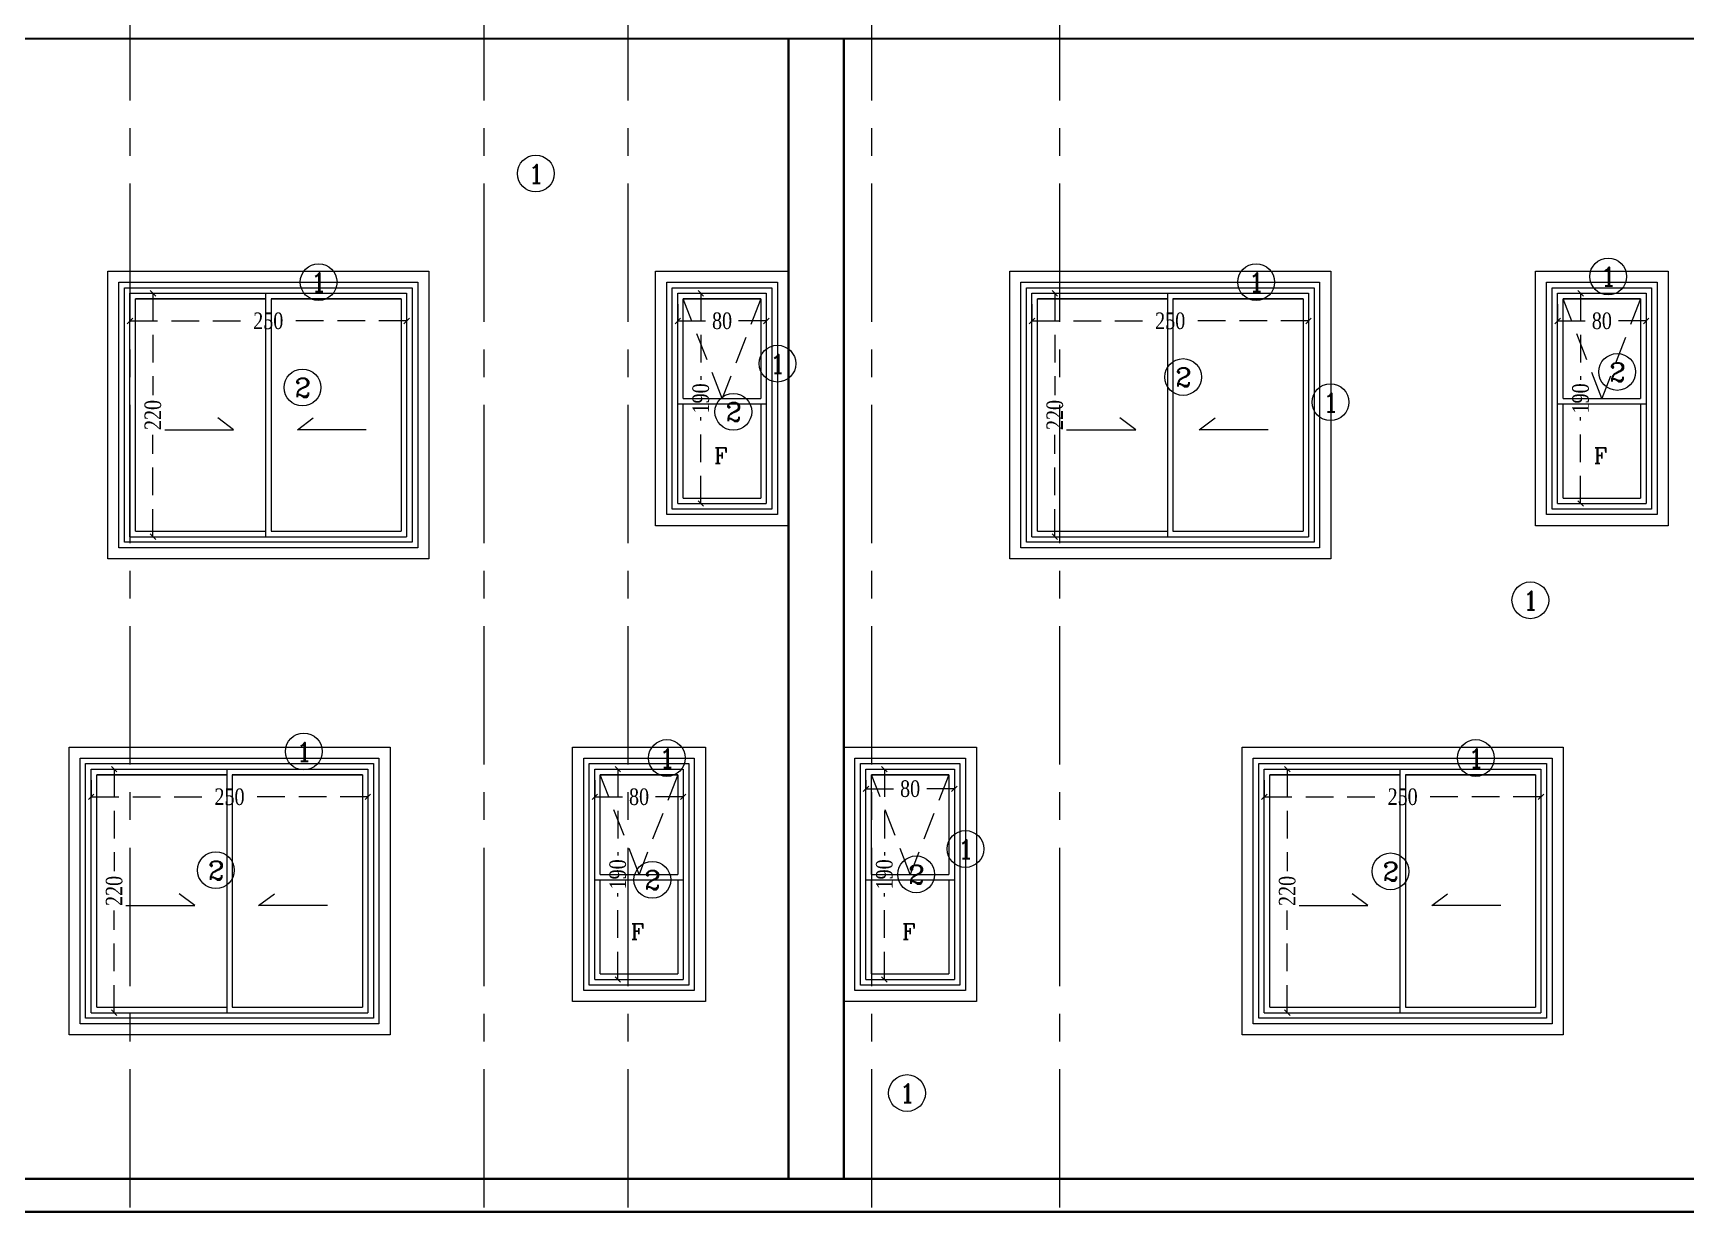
# Model space of a CAD drawing. Header units: inches. Extents: x -114 to 635, y -137 to 57.
# Drawn here: x 420.31 to 435.25, y 13.87 to 24.52 of the extents above; entities that cross this region are included whole.
import ezdxf
from ezdxf.enums import TextEntityAlignment as Align

# ---------------------------------------------------------------- set-up
doc = ezdxf.new("R2010")
doc.units = ezdxf.units.IN
doc.header["$MEASUREMENT"] = 0
doc.header["$PDMODE"] = 98
for name, pattern in [('CENTER', [2, 1.25, -0.25, 0.25, -0.25]), ('CENTERX2', [4, 2.5, -0.5, 0.5, -0.5]), ('DASHED2', [0.375, 0.25, -0.125])]:
    doc.linetypes.add(name, pattern=pattern)
doc.layers.get('0').update_dxf_attribs({"lineweight": 5})
doc.layers.get('Defpoints').update_dxf_attribs({"lineweight": 5})
for name, color, linetype, lineweight in [('A-FIN TAG', 1, 'Continuous', 9), ('DETAILS DIMENSION', 15, 'Continuous', 5), ('dim', 1, 'Continuous', 9), ('ELEVATION 00', 7, 'Continuous', 30), ('ELEVATION 01', 4, 'Continuous', 25), ('ELEVATION 02', 3, 'Continuous', 18), ('ELEVATION WINDOW', 5, 'Continuous', 5)]:
    doc.layers.add(name, color=color, linetype=linetype, lineweight=lineweight)
doc.layers.add('AXIES', color=7, linetype='CENTER', lineweight=0, true_color=0x949596)
doc.styles.add('COMP', font='complex_.ttf')
doc.styles.add('ST', font='times.ttf', dxfattribs={"width": 0.8})
doc.dimstyles.new('RASH PLAN', dxfattribs={"dimtxt": 0.15, "dimasz": 0.05, "dimexe": 0, "dimexo": 0.1, "dimgap": 0.05, "dimtad": 0, "dimdec": 0, "dimlfac": 100, "dimzin": 0, "dimdsep": 46, "dimtxsty": 'ST', "dimblk": 'OBLIQUE', "dimcen": 0.09, "dimclrd": 200, "dimclre": 6, "dimclrt": 1, "dimadec": 0, "dimazin": 0, "dimtfac": 1, "dimtdec": 0, "dimtmove": 1, "dimatfit": 3, "dimldrblk": 'OBLIQUE', "dimfxl": 0, "dimtolj": 1, "dimtzin": 0, "dimlwd": -1, "dimlwe": -1, "dimarcsym": 0})

# ---------------------------------------------------------------- blocks, each defined once
blk = doc.blocks.new('_Oblique')
at = {"color": 0, "lineweight": -2}
blk.add_line((-0.5, -0.5), (0.5, 0.5), dxfattribs=at)
blk = doc.blocks.new('*D853')
at = {"layer": 'Defpoints', "color": 0, "transparency": 16777216}
for p in [(421.187, 22.174), (423.687, 22.174), (421.187, 21.924)]:
    blk.add_point(p, dxfattribs=at)
at = {"layer": 'dim', "color": 6, "transparency": 16777216}
for p, q in [((421.187, 22.074), (421.187, 21.924)), ((423.687, 22.074), (423.687, 21.924))]:
    blk.add_line(p, q, dxfattribs=at)
at = {"layer": 'dim', "color": 200, "linetype": 'DASHED2', "transparency": 16777216}
for p, q in [((421.187, 21.924), (422.259, 21.924)), ((423.687, 21.924), (422.615, 21.924))]:
    blk.add_line(p, q, dxfattribs=at)
at = {"layer": 'dim', "color": 200, "transparency": 16777216, "xscale": 0.05, "yscale": 0.05, "zscale": 0.05, "rotation": 180}
blk.add_blockref('_Oblique', (421.187, 21.924), dxfattribs=at)
at = {"layer": 'dim', "color": 200, "transparency": 16777216, "xscale": 0.05, "yscale": 0.05, "zscale": 0.05}
blk.add_blockref('_Oblique', (423.687, 21.924), dxfattribs=at)
at = {"layer": 'dim', "color": 1, "transparency": 16777216, "insert": (422.437, 21.924), "char_height": 0.15, "attachment_point": 5, "style": 'ST'}
blk.add_mtext('\\A1;250', dxfattribs=at)
blk = doc.blocks.new('*D854')
at = {"layer": 'Defpoints', "color": 0, "transparency": 16777216}
for p in [(421.187, 22.174), (421.187, 19.974), (421.395, 19.974)]:
    blk.add_point(p, dxfattribs=at)
at = {"layer": 'dim', "color": 6, "transparency": 16777216}
for p, q in [((421.287, 22.174), (421.395, 22.174)), ((421.287, 19.974), (421.395, 19.974))]:
    blk.add_line(p, q, dxfattribs=at)
at = {"layer": 'dim', "color": 200, "linetype": 'DASHED2', "transparency": 16777216}
for p, q in [((421.395, 22.174), (421.395, 21.252)), ((421.395, 19.974), (421.395, 20.896))]:
    blk.add_line(p, q, dxfattribs=at)
at = {"layer": 'dim', "color": 200, "transparency": 16777216, "xscale": 0.05, "yscale": 0.05, "zscale": 0.05}
for p, rotation in [((421.395, 22.174), 90), ((421.395, 19.974), 270)]:
    blk.add_blockref('_Oblique', p, dxfattribs=dict(at, rotation=rotation))
at = {"layer": 'dim', "color": 1, "transparency": 16777216, "insert": (421.395, 21.074), "char_height": 0.15, "attachment_point": 5, "rotation": 90, "style": 'ST'}
blk.add_mtext('\\A1;220', dxfattribs=at)
blk = doc.blocks.new('*D855')
at = {"layer": 'Defpoints', "color": 0, "transparency": 16777216}
for p in [(429.337, 22.174), (431.836, 22.174), (429.337, 21.924)]:
    blk.add_point(p, dxfattribs=at)
at = {"layer": 'dim', "color": 6, "transparency": 16777216}
for p, q in [((429.337, 22.074), (429.337, 21.924)), ((431.836, 22.074), (431.836, 21.924))]:
    blk.add_line(p, q, dxfattribs=at)
at = {"layer": 'dim', "color": 200, "linetype": 'DASHED2', "transparency": 16777216}
for p, q in [((429.337, 21.924), (430.408, 21.924)), ((431.836, 21.924), (430.764, 21.924))]:
    blk.add_line(p, q, dxfattribs=at)
at = {"layer": 'dim', "color": 200, "transparency": 16777216, "xscale": 0.05, "yscale": 0.05, "zscale": 0.05, "rotation": 180}
blk.add_blockref('_Oblique', (429.337, 21.924), dxfattribs=at)
at = {"layer": 'dim', "color": 200, "transparency": 16777216, "xscale": 0.05, "yscale": 0.05, "zscale": 0.05}
blk.add_blockref('_Oblique', (431.836, 21.924), dxfattribs=at)
at = {"layer": 'dim', "color": 1, "transparency": 16777216, "insert": (430.586, 21.924), "char_height": 0.15, "attachment_point": 5, "style": 'ST'}
blk.add_mtext('\\A1;250', dxfattribs=at)
blk = doc.blocks.new('*D856')
at = {"layer": 'Defpoints', "color": 0, "transparency": 16777216}
for p in [(429.337, 22.174), (429.337, 19.974), (429.544, 19.974)]:
    blk.add_point(p, dxfattribs=at)
at = {"layer": 'dim', "color": 6, "transparency": 16777216}
for p, q in [((429.437, 22.174), (429.544, 22.174)), ((429.437, 19.974), (429.544, 19.974))]:
    blk.add_line(p, q, dxfattribs=at)
at = {"layer": 'dim', "color": 200, "linetype": 'DASHED2', "transparency": 16777216}
for p, q in [((429.544, 22.174), (429.544, 21.252)), ((429.544, 19.974), (429.544, 20.896))]:
    blk.add_line(p, q, dxfattribs=at)
at = {"layer": 'dim', "color": 200, "transparency": 16777216, "xscale": 0.05, "yscale": 0.05, "zscale": 0.05}
for p, rotation in [((429.544, 22.174), 90), ((429.544, 19.974), 270)]:
    blk.add_blockref('_Oblique', p, dxfattribs=dict(at, rotation=rotation))
at = {"layer": 'dim', "color": 1, "transparency": 16777216, "insert": (429.544, 21.074), "char_height": 0.15, "attachment_point": 5, "rotation": 90, "style": 'ST'}
blk.add_mtext('\\A1;220', dxfattribs=at)
blk = doc.blocks.new('*D865')
at = {"layer": 'Defpoints', "color": 0, "transparency": 16777216}
for p in [(420.837, 17.874), (423.337, 17.874), (420.837, 17.624)]:
    blk.add_point(p, dxfattribs=at)
at = {"layer": 'dim', "color": 6, "transparency": 16777216}
for p, q in [((420.837, 17.774), (420.837, 17.624)), ((423.337, 17.774), (423.337, 17.624))]:
    blk.add_line(p, q, dxfattribs=at)
at = {"layer": 'dim', "color": 200, "linetype": 'DASHED2', "transparency": 16777216}
for p, q in [((420.837, 17.624), (421.909, 17.624)), ((423.337, 17.624), (422.265, 17.624))]:
    blk.add_line(p, q, dxfattribs=at)
at = {"layer": 'dim', "color": 200, "transparency": 16777216, "xscale": 0.05, "yscale": 0.05, "zscale": 0.05, "rotation": 180}
blk.add_blockref('_Oblique', (420.837, 17.624), dxfattribs=at)
at = {"layer": 'dim', "color": 200, "transparency": 16777216, "xscale": 0.05, "yscale": 0.05, "zscale": 0.05}
blk.add_blockref('_Oblique', (423.337, 17.624), dxfattribs=at)
at = {"layer": 'dim', "color": 1, "transparency": 16777216, "insert": (422.087, 17.624), "char_height": 0.15, "attachment_point": 5, "style": 'ST'}
blk.add_mtext('\\A1;250', dxfattribs=at)
blk = doc.blocks.new('*D866')
at = {"layer": 'Defpoints', "color": 0, "transparency": 16777216}
for p in [(420.837, 17.874), (420.837, 15.674), (421.045, 15.674)]:
    blk.add_point(p, dxfattribs=at)
at = {"layer": 'dim', "color": 6, "transparency": 16777216}
for p, q in [((420.937, 17.874), (421.045, 17.874)), ((420.937, 15.674), (421.045, 15.674))]:
    blk.add_line(p, q, dxfattribs=at)
at = {"layer": 'dim', "color": 200, "linetype": 'DASHED2', "transparency": 16777216}
for p, q in [((421.045, 17.874), (421.045, 16.952)), ((421.045, 15.674), (421.045, 16.596))]:
    blk.add_line(p, q, dxfattribs=at)
at = {"layer": 'dim', "color": 200, "transparency": 16777216, "xscale": 0.05, "yscale": 0.05, "zscale": 0.05}
for p, rotation in [((421.045, 17.874), 90), ((421.045, 15.674), 270)]:
    blk.add_blockref('_Oblique', p, dxfattribs=dict(at, rotation=rotation))
at = {"layer": 'dim', "color": 1, "transparency": 16777216, "insert": (421.045, 16.774), "char_height": 0.15, "attachment_point": 5, "rotation": 90, "style": 'ST'}
blk.add_mtext('\\A1;220', dxfattribs=at)
blk = doc.blocks.new('*D867')
at = {"layer": 'Defpoints', "color": 0, "transparency": 16777216}
for p in [(431.436, 17.874), (433.936, 17.874), (431.436, 17.624)]:
    blk.add_point(p, dxfattribs=at)
at = {"layer": 'dim', "color": 6, "transparency": 16777216}
for p, q in [((431.436, 17.774), (431.436, 17.624)), ((433.936, 17.774), (433.936, 17.624))]:
    blk.add_line(p, q, dxfattribs=at)
at = {"layer": 'dim', "color": 200, "linetype": 'DASHED2', "transparency": 16777216}
for p, q in [((431.436, 17.624), (432.508, 17.624)), ((433.936, 17.624), (432.864, 17.624))]:
    blk.add_line(p, q, dxfattribs=at)
at = {"layer": 'dim', "color": 200, "transparency": 16777216, "xscale": 0.05, "yscale": 0.05, "zscale": 0.05, "rotation": 180}
blk.add_blockref('_Oblique', (431.436, 17.624), dxfattribs=at)
at = {"layer": 'dim', "color": 200, "transparency": 16777216, "xscale": 0.05, "yscale": 0.05, "zscale": 0.05}
blk.add_blockref('_Oblique', (433.936, 17.624), dxfattribs=at)
at = {"layer": 'dim', "color": 1, "transparency": 16777216, "insert": (432.686, 17.624), "char_height": 0.15, "attachment_point": 5, "style": 'ST'}
blk.add_mtext('\\A1;250', dxfattribs=at)
blk = doc.blocks.new('*D868')
at = {"layer": 'Defpoints', "color": 0, "transparency": 16777216}
for p in [(431.436, 17.874), (431.436, 15.674), (431.644, 15.674)]:
    blk.add_point(p, dxfattribs=at)
at = {"layer": 'dim', "color": 6, "transparency": 16777216}
for p, q in [((431.536, 17.874), (431.644, 17.874)), ((431.536, 15.674), (431.644, 15.674))]:
    blk.add_line(p, q, dxfattribs=at)
at = {"layer": 'dim', "color": 200, "linetype": 'DASHED2', "transparency": 16777216}
for p, q in [((431.644, 17.874), (431.644, 16.952)), ((431.644, 15.674), (431.644, 16.596))]:
    blk.add_line(p, q, dxfattribs=at)
at = {"layer": 'dim', "color": 200, "transparency": 16777216, "xscale": 0.05, "yscale": 0.05, "zscale": 0.05}
for p, rotation in [((431.644, 17.874), 90), ((431.644, 15.674), 270)]:
    blk.add_blockref('_Oblique', p, dxfattribs=dict(at, rotation=rotation))
at = {"layer": 'dim', "color": 1, "transparency": 16777216, "insert": (431.644, 16.774), "char_height": 0.15, "attachment_point": 5, "rotation": 90, "style": 'ST'}
blk.add_mtext('\\A1;220', dxfattribs=at)
blk = doc.blocks.new('*D869')
at = {"layer": 'Defpoints', "color": 0, "transparency": 16777216}
for p in [(425.387, 17.874), (426.186, 17.874), (425.387, 17.624)]:
    blk.add_point(p, dxfattribs=at)
at = {"layer": 'dim', "color": 6, "transparency": 16777216}
for p, q in [((425.387, 17.774), (425.387, 17.624)), ((426.186, 17.774), (426.186, 17.624))]:
    blk.add_line(p, q, dxfattribs=at)
at = {"layer": 'dim', "color": 200, "linetype": 'DASHED2', "transparency": 16777216}
for p, q in [((425.387, 17.624), (425.657, 17.624)), ((426.186, 17.624), (425.917, 17.624))]:
    blk.add_line(p, q, dxfattribs=at)
at = {"layer": 'dim', "color": 200, "transparency": 16777216, "xscale": 0.05, "yscale": 0.05, "zscale": 0.05, "rotation": 180}
blk.add_blockref('_Oblique', (425.387, 17.624), dxfattribs=at)
at = {"layer": 'dim', "color": 200, "transparency": 16777216, "xscale": 0.05, "yscale": 0.05, "zscale": 0.05}
blk.add_blockref('_Oblique', (426.186, 17.624), dxfattribs=at)
at = {"layer": 'dim', "color": 1, "transparency": 16777216, "insert": (425.787, 17.624), "char_height": 0.15, "attachment_point": 5, "style": 'ST'}
blk.add_mtext('\\A1;80', dxfattribs=at)
blk = doc.blocks.new('*D870')
at = {"layer": 'Defpoints', "color": 0, "transparency": 16777216}
for p in [(425.387, 17.874), (425.387, 15.974), (425.595, 15.974)]:
    blk.add_point(p, dxfattribs=at)
at = {"layer": 'dim', "color": 6, "transparency": 16777216}
for p, q in [((425.487, 17.874), (425.595, 17.874)), ((425.487, 15.974), (425.595, 15.974))]:
    blk.add_line(p, q, dxfattribs=at)
at = {"layer": 'dim', "color": 200, "linetype": 'DASHED2', "transparency": 16777216}
for p, q in [((425.595, 17.874), (425.595, 17.093)), ((425.595, 15.974), (425.595, 16.755))]:
    blk.add_line(p, q, dxfattribs=at)
at = {"layer": 'dim', "color": 200, "transparency": 16777216, "xscale": 0.05, "yscale": 0.05, "zscale": 0.05}
for p, rotation in [((425.595, 17.874), 90), ((425.595, 15.974), 270)]:
    blk.add_blockref('_Oblique', p, dxfattribs=dict(at, rotation=rotation))
at = {"layer": 'dim', "color": 1, "transparency": 16777216, "insert": (425.595, 16.924), "char_height": 0.15, "attachment_point": 5, "rotation": 90, "style": 'ST'}
blk.add_mtext('\\A1;190', dxfattribs=at)
blk = doc.blocks.new('*D871')
at = {"layer": 'Defpoints', "color": 0, "transparency": 16777216}
for p in [(426.137, 22.174), (426.937, 22.174), (426.137, 21.924)]:
    blk.add_point(p, dxfattribs=at)
at = {"layer": 'dim', "color": 6, "transparency": 16777216}
for p, q in [((426.137, 22.074), (426.137, 21.924)), ((426.937, 22.074), (426.937, 21.924))]:
    blk.add_line(p, q, dxfattribs=at)
at = {"layer": 'dim', "color": 200, "linetype": 'DASHED2', "transparency": 16777216}
for p, q in [((426.137, 21.924), (426.407, 21.924)), ((426.937, 21.924), (426.667, 21.924))]:
    blk.add_line(p, q, dxfattribs=at)
at = {"layer": 'dim', "color": 200, "transparency": 16777216, "xscale": 0.05, "yscale": 0.05, "zscale": 0.05, "rotation": 180}
blk.add_blockref('_Oblique', (426.137, 21.924), dxfattribs=at)
at = {"layer": 'dim', "color": 200, "transparency": 16777216, "xscale": 0.05, "yscale": 0.05, "zscale": 0.05}
blk.add_blockref('_Oblique', (426.937, 21.924), dxfattribs=at)
at = {"layer": 'dim', "color": 1, "transparency": 16777216, "insert": (426.537, 21.924), "char_height": 0.15, "attachment_point": 5, "style": 'ST'}
blk.add_mtext('\\A1;80', dxfattribs=at)
blk = doc.blocks.new('*D872')
at = {"layer": 'Defpoints', "color": 0, "transparency": 16777216}
for p in [(426.137, 22.174), (426.137, 20.274), (426.345, 20.274)]:
    blk.add_point(p, dxfattribs=at)
at = {"layer": 'dim', "color": 6, "transparency": 16777216}
for p, q in [((426.237, 22.174), (426.345, 22.174)), ((426.237, 20.274), (426.345, 20.274))]:
    blk.add_line(p, q, dxfattribs=at)
at = {"layer": 'dim', "color": 200, "linetype": 'DASHED2', "transparency": 16777216}
for p, q in [((426.345, 22.174), (426.345, 21.393)), ((426.345, 20.274), (426.345, 21.055))]:
    blk.add_line(p, q, dxfattribs=at)
at = {"layer": 'dim', "color": 200, "transparency": 16777216, "xscale": 0.05, "yscale": 0.05, "zscale": 0.05}
for p, rotation in [((426.345, 22.174), 90), ((426.345, 20.274), 270)]:
    blk.add_blockref('_Oblique', p, dxfattribs=dict(at, rotation=rotation))
at = {"layer": 'dim', "color": 1, "transparency": 16777216, "insert": (426.345, 21.224), "char_height": 0.15, "attachment_point": 5, "rotation": 90, "style": 'ST'}
blk.add_mtext('\\A1;190', dxfattribs=at)
blk = doc.blocks.new('*D873')
at = {"layer": 'Defpoints', "color": 0, "transparency": 16777216}
for p in [(434.086, 22.174), (434.886, 22.174), (434.086, 21.924)]:
    blk.add_point(p, dxfattribs=at)
at = {"layer": 'dim', "color": 6, "transparency": 16777216}
for p, q in [((434.086, 22.074), (434.086, 21.924)), ((434.886, 22.074), (434.886, 21.924))]:
    blk.add_line(p, q, dxfattribs=at)
at = {"layer": 'dim', "color": 200, "linetype": 'DASHED2', "transparency": 16777216}
for p, q in [((434.086, 21.924), (434.356, 21.924)), ((434.886, 21.924), (434.616, 21.924))]:
    blk.add_line(p, q, dxfattribs=at)
at = {"layer": 'dim', "color": 200, "transparency": 16777216, "xscale": 0.05, "yscale": 0.05, "zscale": 0.05, "rotation": 180}
blk.add_blockref('_Oblique', (434.086, 21.924), dxfattribs=at)
at = {"layer": 'dim', "color": 200, "transparency": 16777216, "xscale": 0.05, "yscale": 0.05, "zscale": 0.05}
blk.add_blockref('_Oblique', (434.886, 21.924), dxfattribs=at)
at = {"layer": 'dim', "color": 1, "transparency": 16777216, "insert": (434.486, 21.924), "char_height": 0.15, "attachment_point": 5, "style": 'ST'}
blk.add_mtext('\\A1;80', dxfattribs=at)
blk = doc.blocks.new('*D874')
at = {"layer": 'Defpoints', "color": 0, "transparency": 16777216}
for p in [(434.086, 22.174), (434.086, 20.274), (434.294, 20.274)]:
    blk.add_point(p, dxfattribs=at)
at = {"layer": 'dim', "color": 6, "transparency": 16777216}
for p, q in [((434.186, 22.174), (434.294, 22.174)), ((434.186, 20.274), (434.294, 20.274))]:
    blk.add_line(p, q, dxfattribs=at)
at = {"layer": 'dim', "color": 200, "linetype": 'DASHED2', "transparency": 16777216}
for p, q in [((434.294, 22.174), (434.294, 21.393)), ((434.294, 20.274), (434.294, 21.055))]:
    blk.add_line(p, q, dxfattribs=at)
at = {"layer": 'dim', "color": 200, "transparency": 16777216, "xscale": 0.05, "yscale": 0.05, "zscale": 0.05}
for p, rotation in [((434.294, 22.174), 90), ((434.294, 20.274), 270)]:
    blk.add_blockref('_Oblique', p, dxfattribs=dict(at, rotation=rotation))
at = {"layer": 'dim', "color": 1, "transparency": 16777216, "insert": (434.294, 21.224), "char_height": 0.15, "attachment_point": 5, "rotation": 90, "style": 'ST'}
blk.add_mtext('\\A1;190', dxfattribs=at)
blk = doc.blocks.new('FINISHING TAG')
at = {"color": 1}
blk.add_circle((0, 0), 295, dxfattribs=at)
at = {"color": 3, "style": 'COMP'}
blk.add_attdef('0', text='', height=250, dxfattribs=at).set_placement((4, -2), align=Align.MIDDLE)
blk = doc.blocks.new('*D959')
at = {"layer": 'Defpoints', "color": 0, "transparency": 16777216}
for p in [(427.837, 17.874), (428.636, 17.874), (428.636, 17.697)]:
    blk.add_point(p, dxfattribs=at)
at = {"layer": 'DETAILS DIMENSION', "color": 6, "transparency": 16777216}
for p, q in [((427.837, 17.774), (427.837, 17.697)), ((428.636, 17.774), (428.636, 17.697))]:
    blk.add_line(p, q, dxfattribs=at)
at = {"layer": 'DETAILS DIMENSION', "color": 200, "linetype": 'DASHED2', "transparency": 16777216}
for p, q in [((427.837, 17.697), (428.106, 17.697)), ((428.636, 17.697), (428.366, 17.697))]:
    blk.add_line(p, q, dxfattribs=at)
at = {"layer": 'DETAILS DIMENSION', "color": 200, "transparency": 16777216, "xscale": 0.05, "yscale": 0.05, "zscale": 0.05, "rotation": 180}
blk.add_blockref('_Oblique', (427.837, 17.697), dxfattribs=at)
at = {"layer": 'DETAILS DIMENSION', "color": 200, "transparency": 16777216, "xscale": 0.05, "yscale": 0.05, "zscale": 0.05}
blk.add_blockref('_Oblique', (428.636, 17.697), dxfattribs=at)
at = {"layer": 'DETAILS DIMENSION', "color": 1, "transparency": 16777216, "insert": (428.236, 17.697), "char_height": 0.15, "attachment_point": 5, "style": 'ST'}
blk.add_mtext('\\A1;80', dxfattribs=at)
blk = doc.blocks.new('*D960')
at = {"layer": 'Defpoints', "color": 0, "transparency": 16777216}
for p in [(427.837, 17.874), (427.837, 15.974), (428.004, 15.974)]:
    blk.add_point(p, dxfattribs=at)
at = {"layer": 'DETAILS DIMENSION', "color": 6, "transparency": 16777216}
for p, q in [((427.937, 17.874), (428.004, 17.874)), ((427.937, 15.974), (428.004, 15.974))]:
    blk.add_line(p, q, dxfattribs=at)
at = {"layer": 'DETAILS DIMENSION', "color": 200, "linetype": 'DASHED2', "transparency": 16777216}
for p, q in [((428.004, 17.874), (428.004, 17.093)), ((428.004, 15.974), (428.004, 16.755))]:
    blk.add_line(p, q, dxfattribs=at)
at = {"layer": 'DETAILS DIMENSION', "color": 200, "transparency": 16777216, "xscale": 0.05, "yscale": 0.05, "zscale": 0.05}
for p, rotation in [((428.004, 17.874), 90), ((428.004, 15.974), 270)]:
    blk.add_blockref('_Oblique', p, dxfattribs=dict(at, rotation=rotation))
at = {"layer": 'DETAILS DIMENSION', "color": 1, "transparency": 16777216, "insert": (428.004, 16.924), "char_height": 0.15, "attachment_point": 5, "rotation": 90, "style": 'ST'}
blk.add_mtext('\\A1;190', dxfattribs=at)

msp = doc.modelspace()

# ---------------------------------------------------------------- linework, layer by layer
at = {"layer": 'AXIES', "linetype": 'CENTERX2', "ltscale": 0.5}
for p, q in [((421.187, 31.165), (421.187, 13.874)), ((424.386, 31.165), (424.386, 13.874)), ((425.687, 31.165), (425.687, 13.874)), ((427.886, 31.165), (427.886, 13.874)), ((429.586, 31.165), (429.586, 13.874))]:
    msp.add_line(p, q, dxfattribs=at)
at = {"layer": 'ELEVATION 00'}
for p, q in [((427.137, 24.475), (427.137, 14.174)), ((427.637, 24.475), (427.637, 14.174)), ((409.926, 14.174), (439.268, 14.174)), ((405.586, 13.874), (443.339, 13.874))]:
    msp.add_line(p, q, dxfattribs=at)
at = {"layer": 'ELEVATION 01'}
msp.add_line((413.185, 24.475), (435.886, 24.475), dxfattribs=at)
at = {"layer": 'ELEVATION 02'}
for p, q in [((426.137, 20.274), (426.937, 20.274)), ((434.086, 20.274), (434.886, 20.274)), ((421.187, 19.974), (423.687, 19.974)), ((429.337, 19.974), (431.836, 19.974)), ((425.387, 15.974), (426.186, 15.974)), ((427.837, 15.974), (428.636, 15.974)), ((420.837, 15.674), (423.337, 15.674)), ((431.436, 15.674), (433.936, 15.674))]:
    msp.add_line(p, q, dxfattribs=at)
for points in [[(423.887, 19.774), (420.987, 19.774), (420.987, 22.374), (423.887, 22.374)], [(423.787, 19.874), (421.087, 19.874), (421.087, 22.274), (423.787, 22.274)], [(427.137, 20.074), (425.937, 20.074), (425.937, 22.374), (427.137, 22.374)], [(427.037, 20.174), (426.037, 20.174), (426.037, 22.274), (427.037, 22.274)], [(432.036, 19.774), (429.137, 19.774), (429.137, 22.374), (432.036, 22.374)], [(431.936, 19.874), (429.237, 19.874), (429.237, 22.274), (431.936, 22.274)], [(435.086, 20.074), (433.886, 20.074), (433.886, 22.374), (435.086, 22.374)], [(434.986, 20.174), (433.986, 20.174), (433.986, 22.274), (434.986, 22.274)], [(423.737, 19.924), (421.137, 19.924), (421.137, 22.224), (423.737, 22.224)], [(426.987, 20.224), (426.087, 20.224), (426.087, 22.224), (426.987, 22.224)], [(431.886, 19.924), (429.287, 19.924), (429.287, 22.224), (431.886, 22.224)], [(434.936, 20.224), (434.036, 20.224), (434.036, 22.224), (434.936, 22.224)], [(423.537, 15.474), (420.637, 15.474), (420.637, 18.074), (423.537, 18.074)], [(426.386, 15.774), (425.187, 15.774), (425.187, 18.074), (426.386, 18.074)], [(428.836, 15.774), (427.637, 15.774), (427.637, 18.074), (428.836, 18.074)], [(434.136, 15.474), (431.236, 15.474), (431.236, 18.074), (434.136, 18.074)], [(423.437, 15.574), (420.737, 15.574), (420.737, 17.974), (423.437, 17.974)], [(423.387, 15.624), (420.787, 15.624), (420.787, 17.924), (423.387, 17.924)], [(426.286, 15.874), (425.287, 15.874), (425.287, 17.974), (426.286, 17.974)], [(426.236, 15.924), (425.337, 15.924), (425.337, 17.924), (426.236, 17.924)], [(428.736, 15.874), (427.737, 15.874), (427.737, 17.974), (428.736, 17.974)], [(428.686, 15.924), (427.787, 15.924), (427.787, 17.924), (428.686, 17.924)], [(434.036, 15.574), (431.336, 15.574), (431.336, 17.974), (434.036, 17.974)], [(433.986, 15.624), (431.386, 15.624), (431.386, 17.924), (433.986, 17.924)]]:
    msp.add_lwpolyline(points, close=True, dxfattribs=at)
for points in [[(421.187, 19.974), (421.187, 22.174), (423.687, 22.174), (423.687, 19.974)], [(426.137, 20.274), (426.137, 22.174), (426.937, 22.174), (426.937, 20.274)], [(429.337, 19.974), (429.337, 22.174), (431.836, 22.174), (431.836, 19.974)], [(434.086, 20.274), (434.086, 22.174), (434.886, 22.174), (434.886, 20.274)], [(420.837, 15.674), (420.837, 17.874), (423.337, 17.874), (423.337, 15.674)], [(425.387, 15.974), (425.387, 17.874), (426.186, 17.874), (426.186, 15.974)], [(427.837, 15.974), (427.837, 17.874), (428.636, 17.874), (428.636, 15.974)], [(431.436, 15.674), (431.436, 17.874), (433.936, 17.874), (433.936, 15.674)]]:
    msp.add_lwpolyline(points, dxfattribs=at)
at = {"layer": 'ELEVATION WINDOW'}
for p, q in [((422.412, 22.124), (421.237, 22.124)), ((422.412, 22.174), (422.412, 19.974)), ((423.637, 22.124), (422.462, 22.124)), ((422.462, 22.124), (422.462, 20.024)), ((426.887, 22.124), (426.187, 22.124)), ((430.561, 22.124), (429.387, 22.124)), ((430.561, 22.174), (430.561, 19.974)), ((431.786, 22.124), (430.611, 22.124)), ((430.611, 22.124), (430.611, 20.024)), ((434.836, 22.124), (434.136, 22.124)), ((426.187, 21.224), (426.887, 21.224)), ((434.136, 21.224), (434.836, 21.224)), ((426.137, 21.174), (426.937, 21.174)), ((434.086, 21.174), (434.886, 21.174)), ((426.187, 20.324), (426.887, 20.324)), ((434.136, 20.324), (434.836, 20.324)), ((421.237, 20.024), (422.412, 20.024)), ((422.462, 20.024), (423.637, 20.024)), ((429.387, 20.024), (430.561, 20.024)), ((430.611, 20.024), (431.786, 20.024)), ((422.062, 17.824), (420.887, 17.824)), ((422.062, 17.874), (422.062, 15.674)), ((423.287, 17.824), (422.112, 17.824)), ((422.112, 17.824), (422.112, 15.724)), ((426.136, 17.824), (425.437, 17.824)), ((428.586, 17.824), (427.887, 17.824)), ((432.661, 17.824), (431.486, 17.824)), ((432.661, 17.874), (432.661, 15.674)), ((433.886, 17.824), (432.711, 17.824)), ((432.711, 17.824), (432.711, 15.724)), ((425.437, 16.924), (426.136, 16.924)), ((427.887, 16.924), (428.586, 16.924)), ((425.387, 16.874), (426.186, 16.874)), ((427.837, 16.874), (428.636, 16.874)), ((425.437, 16.024), (426.136, 16.024)), ((427.887, 16.024), (428.586, 16.024)), ((420.887, 15.724), (422.062, 15.724)), ((422.112, 15.724), (423.287, 15.724)), ((431.486, 15.724), (432.661, 15.724)), ((432.711, 15.724), (433.886, 15.724))]:
    msp.add_line(p, q, dxfattribs=at)
for points in [[(421.237, 20.024), (421.237, 22.124), (422.412, 22.124)], [(422.462, 22.124), (423.637, 22.124), (423.637, 20.024)], [(426.187, 21.224), (426.187, 22.124), (426.887, 22.124), (426.887, 21.224)], [(429.387, 20.024), (429.387, 22.124), (430.561, 22.124)], [(430.611, 22.124), (431.786, 22.124), (431.786, 20.024)], [(434.136, 21.224), (434.136, 22.124), (434.836, 22.124), (434.836, 21.224)], [(426.187, 20.324), (426.187, 21.174)], [(426.887, 21.174), (426.887, 20.324)], [(434.136, 20.324), (434.136, 21.174)], [(434.836, 21.174), (434.836, 20.324)], [(421.501, 20.941), (422.124, 20.941), (421.981, 21.049)], [(423.323, 20.941), (422.7, 20.941), (422.843, 21.049)], [(429.65, 20.941), (430.274, 20.941), (430.13, 21.049)], [(431.472, 20.941), (430.849, 20.941), (430.992, 21.049)], [(420.887, 15.724), (420.887, 17.824), (422.062, 17.824)], [(422.112, 17.824), (423.287, 17.824), (423.287, 15.724)], [(425.437, 16.924), (425.437, 17.824), (426.136, 17.824), (426.136, 16.924)], [(427.887, 16.924), (427.887, 17.824), (428.586, 17.824), (428.586, 16.924)], [(431.486, 15.724), (431.486, 17.824), (432.661, 17.824)], [(432.711, 17.824), (433.886, 17.824), (433.886, 15.724)], [(421.151, 16.641), (421.774, 16.641), (421.631, 16.749)], [(422.973, 16.641), (422.35, 16.641), (422.493, 16.749)], [(425.437, 16.024), (425.437, 16.874)], [(426.136, 16.874), (426.136, 16.024)], [(427.887, 16.024), (427.887, 16.874)], [(428.586, 16.874), (428.586, 16.024)], [(431.75, 16.641), (432.373, 16.641), (432.23, 16.749)], [(433.572, 16.641), (432.949, 16.641), (433.092, 16.749)]]:
    msp.add_lwpolyline(points, dxfattribs=at)
at = {"layer": 'ELEVATION WINDOW', "linetype": 'DASHED2'}
for points in [[(426.887, 22.124), (426.537, 21.224), (426.187, 22.124)], [(434.836, 22.124), (434.486, 21.224), (434.136, 22.124)], [(426.136, 17.824), (425.787, 16.924), (425.437, 17.824)], [(428.586, 17.824), (428.236, 16.924), (427.887, 17.824)]]:
    msp.add_lwpolyline(points, dxfattribs=at)

# ---------------------------------------------------------------- block references
at = {"layer": 'A-FIN TAG'}
ref = msp.add_blockref('FINISHING TAG', (424.854, 23.255), dxfattribs=dict(at, xscale=0.0005631999999877735, yscale=0.0005631999999877735, zscale=0.0005631999999877735))
ref.add_attrib('0', '1', dxfattribs={"layer": '0', "color": 3, "height": 0.169, "style": 'COMP'}).set_placement((424.856, 23.254), align=Align.MIDDLE)
ref = msp.add_blockref('FINISHING TAG', (422.892, 22.275), dxfattribs=dict(at, xscale=0.0005631999999877735, yscale=0.0005631999999877735, zscale=0.0005631999999877735))
ref.add_attrib('0', '1', dxfattribs={"layer": '0', "color": 3, "height": 0.169, "style": 'COMP'}).set_placement((422.894, 22.274), align=Align.MIDDLE)
ref = msp.add_blockref('FINISHING TAG', (431.362, 22.275), dxfattribs=dict(at, xscale=0.0005631999999877735, yscale=0.0005631999999877735, zscale=0.0005631999999877735))
ref.add_attrib('0', '1', dxfattribs={"layer": '0', "color": 3, "height": 0.169, "style": 'COMP'}).set_placement((431.365, 22.274), align=Align.MIDDLE)
ref = msp.add_blockref('FINISHING TAG', (434.544, 22.326), dxfattribs=dict(at, xscale=0.0005631999999877735, yscale=0.0005631999999877735, zscale=0.0005631999999877735))
ref.add_attrib('0', '1', dxfattribs={"layer": '0', "color": 3, "height": 0.169, "style": 'COMP'}).set_placement((434.546, 22.325), align=Align.MIDDLE)
ref = msp.add_blockref('FINISHING TAG', (427.037, 21.538), dxfattribs=dict(at, xscale=0.0005631999999877735, yscale=0.0005631999999877735, zscale=0.0005631999999877735))
ref.add_attrib('0', '1', dxfattribs={"layer": '0', "color": 3, "height": 0.169, "style": 'COMP'}).set_placement((427.039, 21.536), align=Align.MIDDLE)
ref = msp.add_blockref('FINISHING TAG', (430.703, 21.417), dxfattribs=dict(at, xscale=0.0005631999999877735, yscale=0.0005631999999877735, zscale=0.0005631999999877735))
ref.add_attrib('0', '2', dxfattribs={"layer": '0', "color": 3, "height": 0.169, "style": 'COMP'}).set_placement((430.706, 21.416), align=Align.MIDDLE)
ref = msp.add_blockref('FINISHING TAG', (434.625, 21.463), dxfattribs=dict(at, xscale=0.0005631999999877735, yscale=0.0005631999999877735, zscale=0.0005631999999877735))
ref.add_attrib('0', '2', dxfattribs={"layer": '0', "color": 3, "height": 0.169, "style": 'COMP'}).set_placement((434.628, 21.462), align=Align.MIDDLE)
ref = msp.add_blockref('FINISHING TAG', (422.746, 21.322), dxfattribs=dict(at, xscale=0.0005631999999877735, yscale=0.0005631999999877735, zscale=0.0005631999999877735))
ref.add_attrib('0', '2', dxfattribs={"layer": '0', "color": 3, "height": 0.169, "style": 'COMP'}).set_placement((422.749, 21.321), align=Align.MIDDLE)
ref = msp.add_blockref('FINISHING TAG', (432.034, 21.19), dxfattribs=dict(at, xscale=0.0005631999999877735, yscale=0.0005631999999877735, zscale=0.0005631999999877735))
ref.add_attrib('0', '1', dxfattribs={"layer": '0', "color": 3, "height": 0.169, "style": 'COMP'}).set_placement((432.036, 21.188), align=Align.MIDDLE)
ref = msp.add_blockref('FINISHING TAG', (426.639, 21.103), dxfattribs=dict(at, xscale=0.0005631999999877735, yscale=0.0005631999999877735, zscale=0.0005631999999877735))
ref.add_attrib('0', '2', dxfattribs={"layer": '0', "color": 3, "height": 0.169, "style": 'COMP'}).set_placement((426.642, 21.102), align=Align.MIDDLE)
ref = msp.add_blockref('FINISHING TAG', (433.84, 19.4), dxfattribs=dict(at, xscale=0.0005631999999877735, yscale=0.0005631999999877735, zscale=0.0005631999999877735))
ref.add_attrib('0', '1', dxfattribs={"layer": '0', "color": 3, "height": 0.169, "style": 'COMP'}).set_placement((433.842, 19.399), align=Align.MIDDLE)
ref = msp.add_blockref('FINISHING TAG', (422.758, 18.034), dxfattribs=dict(at, xscale=0.0005631999999877735, yscale=0.0005631999999877735, zscale=0.0005631999999877735))
ref.add_attrib('0', '1', dxfattribs={"layer": '0', "color": 3, "height": 0.169, "style": 'COMP'}).set_placement((422.76, 18.032), align=Align.MIDDLE)
ref = msp.add_blockref('FINISHING TAG', (426.039, 17.975), dxfattribs=dict(at, xscale=0.0005631999999877735, yscale=0.0005631999999877735, zscale=0.0005631999999877735))
ref.add_attrib('0', '1', dxfattribs={"layer": '0', "color": 3, "height": 0.169, "style": 'COMP'}).set_placement((426.041, 17.974), align=Align.MIDDLE)
ref = msp.add_blockref('FINISHING TAG', (433.347, 17.975), dxfattribs=dict(at, xscale=0.0005631999999877735, yscale=0.0005631999999877735, zscale=0.0005631999999877735))
ref.add_attrib('0', '1', dxfattribs={"layer": '0', "color": 3, "height": 0.169, "style": 'COMP'}).set_placement((433.35, 17.974), align=Align.MIDDLE)
ref = msp.add_blockref('FINISHING TAG', (428.736, 17.153), dxfattribs=dict(at, xscale=0.0005631999999877735, yscale=0.0005631999999877735, zscale=0.0005631999999877735))
ref.add_attrib('0', '1', dxfattribs={"layer": '0', "color": 3, "height": 0.169, "style": 'COMP'}).set_placement((428.738, 17.151), align=Align.MIDDLE)
ref = msp.add_blockref('FINISHING TAG', (421.964, 16.961), dxfattribs=dict(at, xscale=0.0005631999999877735, yscale=0.0005631999999877735, zscale=0.0005631999999877735))
ref.add_attrib('0', '2', dxfattribs={"layer": '0', "color": 3, "height": 0.169, "style": 'COMP'}).set_placement((421.967, 16.96), align=Align.MIDDLE)
ref = msp.add_blockref('FINISHING TAG', (425.907, 16.874), dxfattribs=dict(at, xscale=0.0005631999999877735, yscale=0.0005631999999877735, zscale=0.0005631999999877735))
ref.add_attrib('0', '2', dxfattribs={"layer": '0', "color": 3, "height": 0.169, "style": 'COMP'}).set_placement((425.909, 16.873), align=Align.MIDDLE)
ref = msp.add_blockref('FINISHING TAG', (428.291, 16.924), dxfattribs=dict(at, xscale=0.0005631999999877735, yscale=0.0005631999999877735, zscale=0.0005631999999877735))
ref.add_attrib('0', '2', dxfattribs={"layer": '0', "color": 3, "height": 0.169, "style": 'COMP'}).set_placement((428.293, 16.923), align=Align.MIDDLE)
ref = msp.add_blockref('FINISHING TAG', (432.577, 16.951), dxfattribs=dict(at, xscale=0.0005631999999877735, yscale=0.0005631999999877735, zscale=0.0005631999999877735))
ref.add_attrib('0', '2', dxfattribs={"layer": '0', "color": 3, "height": 0.169, "style": 'COMP'}).set_placement((432.579, 16.95), align=Align.MIDDLE)
ref = msp.add_blockref('FINISHING TAG', (428.208, 14.948), dxfattribs=dict(at, xscale=0.0005631999999877735, yscale=0.0005631999999877735, zscale=0.0005631999999877735))
ref.add_attrib('0', '1', dxfattribs={"layer": '0', "color": 3, "height": 0.169, "style": 'COMP'}).set_placement((428.21, 14.947), align=Align.MIDDLE)

# ---------------------------------------------------------------- texts
at = {"color": 3, "style": 'COMP'}
for p in [(426.525, 20.706, -0.238), (434.474, 20.706, -0.238), (425.774, 16.406, -0.238), (428.224, 16.406, -0.238)]:
    msp.add_attdef('F', text='0', height=0.141, dxfattribs=at).set_placement(p, align=Align.MIDDLE)

# ---------------------------------------------------------------- dimensions: what is measured, and where the dimension line sits
at = {"layer": 'DETAILS DIMENSION'}
dim = msp.add_linear_dim(base=(428.636, 17.697), p1=(427.837, 17.874), p2=(428.636, 17.874), dimstyle='RASH PLAN', dxfattribs=at)
dim.commit()
dim.dimension.update_dxf_attribs({"geometry": '*D959', "text_midpoint": (428.236, 17.697)})
dim = msp.add_linear_dim(base=(428.004, 15.974), p1=(427.837, 17.874), p2=(427.837, 15.974), angle=90, dimstyle='RASH PLAN', dxfattribs=at)
dim.commit()
dim.dimension.update_dxf_attribs({"geometry": '*D960', "text_midpoint": (428.004, 16.924)})
at = {"layer": 'dim'}
for base, p1, p2, picture, middle in [((421.187, 21.924), (423.687, 22.174), (421.187, 22.174), '*D853', (422.437, 21.924)), ((426.137, 21.924), (426.937, 22.174), (426.137, 22.174), '*D871', (426.537, 21.924)), ((429.337, 21.924), (431.836, 22.174), (429.337, 22.174), '*D855', (430.586, 21.924)), ((434.086, 21.924), (434.886, 22.174), (434.086, 22.174), '*D873', (434.486, 21.924)), ((420.837, 17.624), (423.337, 17.874), (420.837, 17.874), '*D865', (422.087, 17.624)), ((425.387, 17.624), (426.186, 17.874), (425.387, 17.874), '*D869', (425.787, 17.624)), ((431.436, 17.624), (433.936, 17.874), (431.436, 17.874), '*D867', (432.686, 17.624))]:
    dim = msp.add_linear_dim(base=base, p1=p1, p2=p2, dimstyle='RASH PLAN', dxfattribs=at)
    dim.commit()
    dim.dimension.update_dxf_attribs({"geometry": picture, "text_midpoint": middle})
for base, p1, p2, picture, middle in [((421.395, 19.974), (421.187, 22.174), (421.187, 19.974), '*D854', (421.395, 21.074)), ((426.345, 20.274), (426.137, 22.174), (426.137, 20.274), '*D872', (426.345, 21.224)), ((429.544, 19.974), (429.337, 22.174), (429.337, 19.974), '*D856', (429.544, 21.074)), ((434.294, 20.274), (434.086, 22.174), (434.086, 20.274), '*D874', (434.294, 21.224)), ((421.045, 15.674), (420.837, 17.874), (420.837, 15.674), '*D866', (421.045, 16.774)), ((425.595, 15.974), (425.387, 17.874), (425.387, 15.974), '*D870', (425.595, 16.924)), ((431.644, 15.674), (431.436, 17.874), (431.436, 15.674), '*D868', (431.644, 16.774))]:
    dim = msp.add_linear_dim(base=base, p1=p1, p2=p2, angle=90, dimstyle='RASH PLAN', dxfattribs=at)
    dim.commit()
    dim.dimension.update_dxf_attribs({"geometry": picture, "text_midpoint": middle})

doc.saveas('drawing.dxf')
